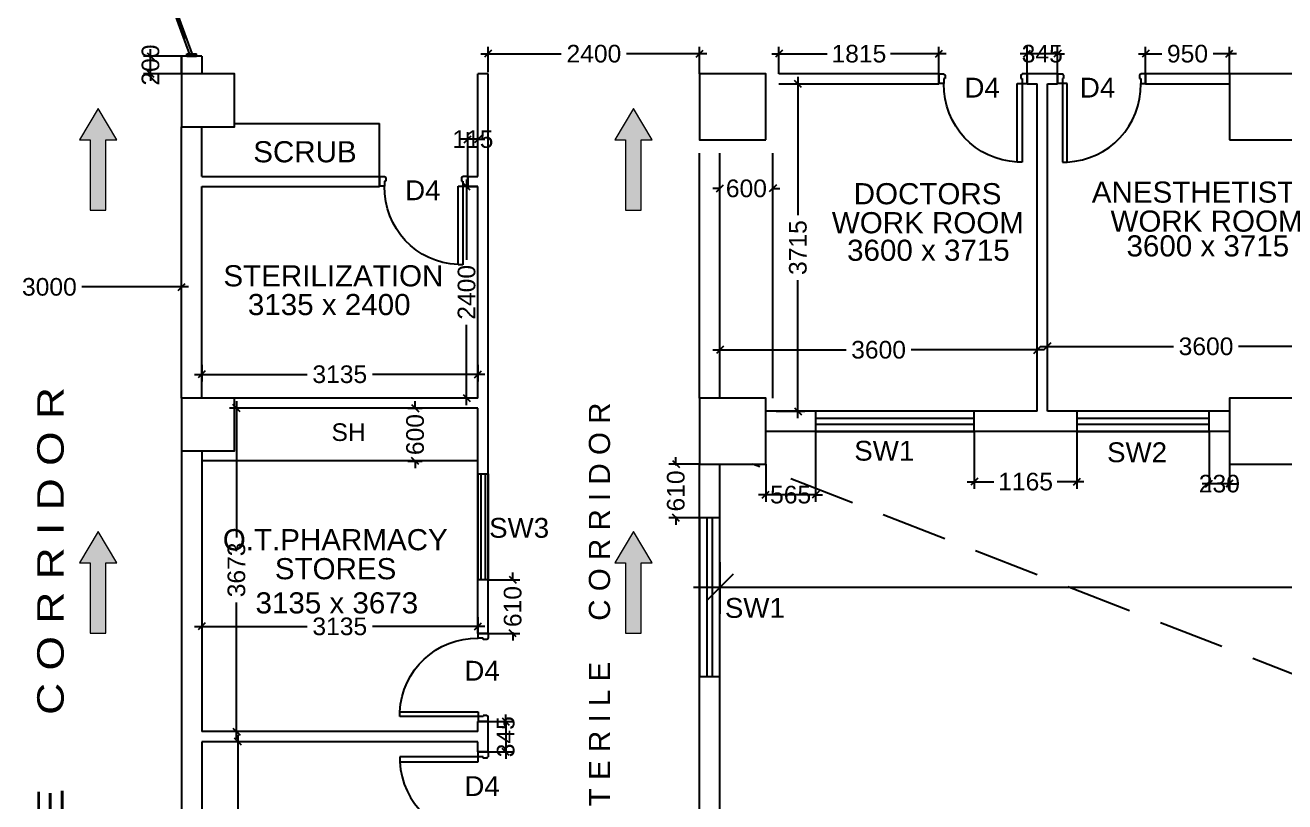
# Model space of a CAD drawing. Extents: x 7897917 to 8423973, y -6487334 to -6173396.
# Drawn here: x 7927140 to 7941431, y -6437623 to -6428806 of the extents above; entities that cross this region are included whole.
import ezdxf
from ezdxf.enums import TextEntityAlignment as Align

# ---------------------------------------------------------------- set-up
doc = ezdxf.new("R2010")
doc.units = 0
doc.header["$LTSCALE"] = 600
doc.header["$MEASUREMENT"] = 0
doc.header["$PDMODE"] = 35
doc.linetypes.add('HIDDEN2', pattern=[0.1875, 0.125, -0.0625])
doc.layers.get('0').update_dxf_attribs({"linetype": 'CONTINUOUS'})
doc.layers.get('Defpoints').update_dxf_attribs({"linetype": 'CONTINUOUS'})
for name, color, linetype in [('DIMEN', 5, 'CONTINUOUS'), ('DOOR', 32, 'CONTINUOUS'), ('Duct', 8, 'CONTINUOUS'), ('Fire Door', 10, 'CONTINUOUS'), ('joinery', 7, 'CONTINUOUS'), ('LA-column', 3, 'CONTINUOUS'), ('Room Dim', 1, 'CONTINUOUS'), ('Shleves', 7, 'CONTINUOUS'), ('TEXT', 6, 'CONTINUOUS'), ('TXT', 6, 'CONTINUOUS'), ('Walls', 7, 'CONTINUOUS'), ('WIN', 151, 'CONTINUOUS'), ('Working Dim', 5, 'CONTINUOUS')]:
    doc.layers.add(name, color=color, linetype=linetype)
doc.styles.add('ari', font='arial.ttf')
doc.styles.add('ARIAL', font='arial.ttf')
doc.styles.get("Standard").update_dxf_attribs({"font": 'romans.shx'})
doc.dimstyles.new('int. dim', dxfattribs={"dimtxt": 450, "dimasz": 80, "dimexe": 80, "dimexo": 0, "dimgap": 70, "dimtad": 0, "dimdec": 0, "dimzin": 12, "dimdsep": 46, "dimtxsty": 'ari', "dimblk": 'OBLIQUE', "dimcen": 2, "dimdle": 80, "dimclrd": 256, "dimclre": 256, "dimclrt": 6, "dimadec": 0, "dimazin": 0, "dimtfac": 1, "dimtdec": 0, "dimtix": 1, "dimtmove": 2, "dimatfit": 3, "dimfxl": 1, "dimtolj": 1, "dimtzin": 0, "dimlwd": -1, "dimlwe": -1, "dimarcsym": 0})
doc.dimstyles.new('STANDARD$0', dxfattribs={"dimscale": 0, "dimtxt": 150, "dimasz": 125, "dimexe": 0.75, "dimexo": 1, "dimgap": 25, "dimtad": 1, "dimdec": 0, "dimdsep": 46, "dimtxsty": 'Standard', "dimblk1": 'DOT', "dimblk2": 'DOT', "dimsah": 1, "dimcen": 2.5, "dimclrd": 1, "dimclre": 1, "dimclrt": 3, "dimadec": 0, "dimazin": 0, "dimtfac": 1, "dimtdec": 0, "dimtmove": 0, "dimatfit": 3, "dimldrblk": 'DOT', "dimfxl": 1, "dimtolj": 1, "dimtzin": 0, "dimarcsym": 0})

# ---------------------------------------------------------------- blocks, each defined once
blk = doc.blocks.new('1000')
at = {"layer": 'DOOR'}
for p, q in [((0, -100), (0, 0)), ((0, 0), (50, 0)), ((50, -100), (0, -100)), ((50, 0), (50, -2)), ((63, -49), (50, -49)), ((50, -49), (50, -100)), ((50, -100), (50, -901)), ((100, -100), (50, -100)), ((63, -13), (61, -13)), ((63, -13), (63, -49)), ((100, -901), (100, -100)), ((837, -13), (837, -49)), ((837, -13), (839, -13)), ((837, -49), (850, -49)), ((850, 0), (850, -2)), ((900, 0), (850, 0)), ((850, -49), (850, -100)), ((850, -100), (900, -100)), ((900, -100), (900, 0)), ((50, -901), (100, -901))]:
    blk.add_line(p, q, dxfattribs=at)
for centre, major_axis, start_param, end_param in [((50, -13), (-7.95, 7.95), 3.926991, 5.497787), ((850, -13), (7.95, 7.95), 0.785398, 2.356194)]:
    blk.add_ellipse(centre, major_axis=major_axis, ratio=1, start_param=start_param, end_param=end_param, dxfattribs=at)
at = {"layer": 'DOOR', "color": 145}
blk.add_ellipse((64, -115), major_axis=(-520, 590), ratio=1, start_param=2.464943, end_param=4.009476, dxfattribs=at)
blk = doc.blocks.new('_Oblique')
at = {"color": 0, "linetype": 'ByBlock', "lineweight": -2}
blk.add_line((-0.5, -0.5), (0.5, 0.5), dxfattribs=at)
blk = doc.blocks.new('*D258')
at = {"layer": 'Defpoints', "color": 0, "transparency": 16777216}
for p in [(7935022, -6434904), (7952240, -6434904), (7935022, -6435187)]:
    blk.add_point(p, dxfattribs=at)
at = {"layer": 'DIMEN', "color": 8, "transparency": 16777216}
for p, q in [((7935022, -6434904), (7935022, -6435487)), ((7952240, -6434904), (7952240, -6435487)), ((7934722, -6435187), (7942526, -6435187)), ((7952540, -6435187), (7944736, -6435187))]:
    blk.add_line(p, q, dxfattribs=at)
at = {"layer": 'DIMEN', "color": 8, "transparency": 16777216, "xscale": 300, "yscale": 300, "zscale": 300, "rotation": 180}
blk.add_blockref('_Oblique', (7935022, -6435187), dxfattribs=at)
at = {"layer": 'DIMEN', "color": 8, "transparency": 16777216, "xscale": 300, "yscale": 300, "zscale": 300}
blk.add_blockref('_Oblique', (7952240, -6435187), dxfattribs=at)
at = {"layer": 'DIMEN', "color": 7, "transparency": 16777216, "insert": (7943631, -6435187), "char_height": 500, "attachment_point": 5, "style": 'ari'}
blk.add_mtext('\\A1;17.22m', dxfattribs=at)
blk = doc.blocks.new('*D525')
at = {"layer": 'Defpoints', "color": 0, "transparency": 16777216}
for p in [(7939852, -6429131), (7939852, -6429359, 13), (7940802, -6429359, 13)]:
    blk.add_point(p, dxfattribs=at)
at = {"layer": 'Working Dim', "transparency": 16777216}
for p, q in [((7939852, -6429359), (7939852, -6429051)), ((7940802, -6429359), (7940802, -6429051)), ((7939772, -6429131), (7940036, -6429131)), ((7940882, -6429131), (7940618, -6429131))]:
    blk.add_line(p, q, dxfattribs=at)
at = {"layer": 'Working Dim', "transparency": 16777216, "xscale": 80, "yscale": 80, "zscale": 80, "rotation": 180}
blk.add_blockref('_Oblique', (7939852, -6429131), dxfattribs=at)
at = {"layer": 'Working Dim', "transparency": 16777216, "xscale": 80, "yscale": 80, "zscale": 80}
blk.add_blockref('_Oblique', (7940802, -6429131), dxfattribs=at)
at = {"layer": 'Working Dim', "color": 6, "transparency": 16777216, "insert": (7940327, -6429131), "char_height": 200, "attachment_point": 5, "style": 'ari'}
blk.add_mtext('\\A1;950', dxfattribs=at)
blk = doc.blocks.new('*D526')
at = {"layer": 'Defpoints', "color": 0, "transparency": 16777216}
for p in [(7938507, -6429131), (7938507, -6429359, 13), (7938852, -6429359, 13)]:
    blk.add_point(p, dxfattribs=at)
at = {"layer": 'Working Dim', "transparency": 16777216}
for p, q in [((7938507, -6429359), (7938507, -6429051)), ((7938852, -6429359), (7938852, -6429051)), ((7938507, -6429131), (7938427, -6429131)), ((7938852, -6429131), (7938507, -6429131)), ((7938852, -6429131), (7938932, -6429131))]:
    blk.add_line(p, q, dxfattribs=at)
at = {"layer": 'Working Dim', "transparency": 16777216, "xscale": 80, "yscale": 80, "zscale": 80}
blk.add_blockref('_Oblique', (7938507, -6429131), dxfattribs=at)
at = {"layer": 'Working Dim', "transparency": 16777216, "xscale": 80, "yscale": 80, "zscale": 80, "rotation": 180}
blk.add_blockref('_Oblique', (7938852, -6429131), dxfattribs=at)
at = {"layer": 'Working Dim', "color": 6, "transparency": 16777216, "insert": (7938679, -6429131), "char_height": 200, "attachment_point": 5, "style": 'ari'}
blk.add_mtext('\\A1;345', dxfattribs=at)
blk = doc.blocks.new('*D527')
at = {"layer": 'Defpoints', "color": 0, "transparency": 16777216}
for p in [(7935692, -6429131), (7935692, -6429359, 2), (7937507, -6429359, 13)]:
    blk.add_point(p, dxfattribs=at)
at = {"layer": 'Working Dim', "transparency": 16777216}
for p, q in [((7935692, -6429359), (7935692, -6429051)), ((7937507, -6429359), (7937507, -6429051)), ((7935612, -6429131), (7936239, -6429131)), ((7937587, -6429131), (7936959, -6429131))]:
    blk.add_line(p, q, dxfattribs=at)
at = {"layer": 'Working Dim', "transparency": 16777216, "xscale": 80, "yscale": 80, "zscale": 80, "rotation": 180}
blk.add_blockref('_Oblique', (7935692, -6429131), dxfattribs=at)
at = {"layer": 'Working Dim', "transparency": 16777216, "xscale": 80, "yscale": 80, "zscale": 80}
blk.add_blockref('_Oblique', (7937507, -6429131), dxfattribs=at)
at = {"layer": 'Working Dim', "color": 6, "transparency": 16777216, "insert": (7936599, -6429131), "char_height": 200, "attachment_point": 5, "style": 'ari'}
blk.add_mtext('\\A1;1815', dxfattribs=at)
blk = doc.blocks.new('*D549')
at = {"layer": 'Defpoints', "color": 0, "transparency": 16777216}
for p in [(7938737, -6432453), (7938737, -6432722, 13), (7942337, -6432722, 13)]:
    blk.add_point(p, dxfattribs=at)
at = {"layer": 'Working Dim', "transparency": 16777216}
for p, q in [((7938737, -6432722), (7938737, -6432373)), ((7942337, -6432722), (7942337, -6432373)), ((7938657, -6432453), (7940169, -6432453)), ((7942417, -6432453), (7940905, -6432453))]:
    blk.add_line(p, q, dxfattribs=at)
at = {"layer": 'Working Dim', "transparency": 16777216, "xscale": 80, "yscale": 80, "zscale": 80, "rotation": 180}
blk.add_blockref('_Oblique', (7938737, -6432453), dxfattribs=at)
at = {"layer": 'Working Dim', "transparency": 16777216, "xscale": 80, "yscale": 80, "zscale": 80}
blk.add_blockref('_Oblique', (7942337, -6432453), dxfattribs=at)
at = {"layer": 'Working Dim', "color": 6, "transparency": 16777216, "insert": (7940537, -6432453), "char_height": 200, "attachment_point": 5, "style": 'ari'}
blk.add_mtext('\\A1;3600', dxfattribs=at)
blk = doc.blocks.new('*D550')
at = {"layer": 'Defpoints', "color": 0, "transparency": 16777216}
for p in [(7935022, -6432492), (7938622, -6432732, 13), (7935022, -6432831, 23)]:
    blk.add_point(p, dxfattribs=at)
at = {"layer": 'Working Dim', "transparency": 16777216}
for p, q in [((7934942, -6432492), (7936453, -6432492)), ((7935022, -6432831), (7935022, -6432412)), ((7938702, -6432492), (7937190, -6432492)), ((7938622, -6432732), (7938622, -6432412))]:
    blk.add_line(p, q, dxfattribs=at)
at = {"layer": 'Working Dim', "transparency": 16777216, "xscale": 80, "yscale": 80, "zscale": 80, "rotation": 180}
blk.add_blockref('_Oblique', (7935022, -6432492), dxfattribs=at)
at = {"layer": 'Working Dim', "transparency": 16777216, "xscale": 80, "yscale": 80, "zscale": 80}
blk.add_blockref('_Oblique', (7938622, -6432492), dxfattribs=at)
at = {"layer": 'Working Dim', "color": 6, "transparency": 16777216, "insert": (7936822, -6432492), "char_height": 200, "attachment_point": 5, "style": 'ari'}
blk.add_mtext('\\A1;3600', dxfattribs=at)
blk = doc.blocks.new('*D551')
at = {"layer": 'Defpoints', "color": 0, "transparency": 16777216}
for p in [(7935751, -6429474, 13), (7935907, -6429474), (7935661, -6433189, 13)]:
    blk.add_point(p, dxfattribs=at)
at = {"layer": 'Working Dim', "transparency": 16777216}
for p, q in [((7935751, -6429474), (7935987, -6429474)), ((7935907, -6429394), (7935907, -6430962)), ((7935907, -6433269), (7935907, -6431701)), ((7935661, -6433189), (7935987, -6433189))]:
    blk.add_line(p, q, dxfattribs=at)
at = {"layer": 'Working Dim', "transparency": 16777216, "xscale": 80, "yscale": 80, "zscale": 80}
for p, rotation in [((7935907, -6429474), 90), ((7935907, -6433189), 270)]:
    blk.add_blockref('_Oblique', p, dxfattribs=dict(at, rotation=rotation))
at = {"layer": 'Working Dim', "color": 6, "transparency": 16777216, "insert": (7935907, -6431331), "char_height": 200, "attachment_point": 5, "rotation": 90, "style": 'ari'}
blk.add_mtext('\\A1;3715', dxfattribs=at)
blk = doc.blocks.new('*D559')
at = {"layer": 'Defpoints', "color": 0, "transparency": 16777216}
for p in [(7925914, -6431778), (7925914, -6432084, -11), (7928914, -6432314, 17)]:
    blk.add_point(p, dxfattribs=at)
at = {"layer": 'Working Dim', "transparency": 16777216}
for p, q in [((7925834, -6431778), (7927046, -6431778)), ((7925914, -6432084), (7925914, -6431698)), ((7928994, -6431778), (7927782, -6431778)), ((7928914, -6432314), (7928914, -6431698))]:
    blk.add_line(p, q, dxfattribs=at)
at = {"layer": 'Working Dim', "transparency": 16777216, "xscale": 80, "yscale": 80, "zscale": 80, "rotation": 180}
blk.add_blockref('_Oblique', (7925914, -6431778), dxfattribs=at)
at = {"layer": 'Working Dim', "transparency": 16777216, "xscale": 80, "yscale": 80, "zscale": 80}
blk.add_blockref('_Oblique', (7928914, -6431778), dxfattribs=at)
at = {"layer": 'Working Dim', "color": 6, "transparency": 16777216, "insert": (7927414, -6431778), "char_height": 200, "attachment_point": 5, "style": 'ari'}
blk.add_mtext('\\A1;3000', dxfattribs=at)
blk = doc.blocks.new('*D625')
at = {"layer": 'Defpoints', "color": 0, "transparency": 16777216}
for p in [(7932391, -6429131), (7932391, -6429341), (7934792, -6429359, 5)]:
    blk.add_point(p, dxfattribs=at)
at = {"layer": 'Working Dim', "transparency": 16777216}
for p, q in [((7932391, -6429341), (7932391, -6429051)), ((7934792, -6429359), (7934792, -6429051)), ((7932311, -6429131), (7933222, -6429131)), ((7934872, -6429131), (7933962, -6429131))]:
    blk.add_line(p, q, dxfattribs=at)
at = {"layer": 'Working Dim', "transparency": 16777216, "xscale": 80, "yscale": 80, "zscale": 80, "rotation": 180}
blk.add_blockref('_Oblique', (7932391, -6429131), dxfattribs=at)
at = {"layer": 'Working Dim', "transparency": 16777216, "xscale": 80, "yscale": 80, "zscale": 80}
blk.add_blockref('_Oblique', (7934792, -6429131), dxfattribs=at)
at = {"layer": 'Working Dim', "color": 6, "transparency": 16777216, "insert": (7933592, -6429131), "char_height": 200, "attachment_point": 5, "style": 'ari'}
blk.add_mtext('\\A1;2400', dxfattribs=at)
blk = doc.blocks.new('*D1016')
at = {"layer": 'Defpoints', "color": 0, "transparency": 16777216}
for p in [(7934792, -6433789, 3), (7934522, -6434399), (7934792, -6434399)]:
    blk.add_point(p, dxfattribs=at)
at = {"layer": 'Working Dim', "transparency": 16777216}
for p, q in [((7934792, -6433789), (7934442, -6433789)), ((7934522, -6433789), (7934522, -6433709)), ((7934522, -6433789), (7934522, -6433803)), ((7934792, -6434399), (7934442, -6434399)), ((7934522, -6434399), (7934522, -6434385)), ((7934522, -6434399), (7934522, -6434479))]:
    blk.add_line(p, q, dxfattribs=at)
at = {"layer": 'Working Dim', "transparency": 16777216, "xscale": 80, "yscale": 80, "zscale": 80}
for p, rotation in [((7934522, -6433789), 270), ((7934522, -6434399), 90)]:
    blk.add_blockref('_Oblique', p, dxfattribs=dict(at, rotation=rotation))
at = {"layer": 'Working Dim', "color": 6, "transparency": 16777216, "insert": (7934522, -6434094), "char_height": 200, "attachment_point": 5, "rotation": 90, "style": 'ari'}
blk.add_mtext('\\A1;610', dxfattribs=at)
blk = doc.blocks.new('*D1018')
at = {"layer": 'Defpoints', "color": 0, "transparency": 16777216}
for p in [(7935022, -6430660), (7935022, -6430670), (7935622, -6430670)]:
    blk.add_point(p, dxfattribs=at)
at = {"layer": 'Working Dim', "transparency": 16777216}
for p, q in [((7935022, -6430660), (7934942, -6430660)), ((7935022, -6430670), (7935022, -6430580)), ((7935022, -6430660), (7935030, -6430660)), ((7935622, -6430660), (7935613, -6430660)), ((7935622, -6430670), (7935622, -6430580)), ((7935622, -6430660), (7935702, -6430660))]:
    blk.add_line(p, q, dxfattribs=at)
at = {"layer": 'Working Dim', "transparency": 16777216, "xscale": 80, "yscale": 80, "zscale": 80}
blk.add_blockref('_Oblique', (7935022, -6430660), dxfattribs=at)
at = {"layer": 'Working Dim', "transparency": 16777216, "xscale": 80, "yscale": 80, "zscale": 80, "rotation": 180}
blk.add_blockref('_Oblique', (7935622, -6430660), dxfattribs=at)
at = {"layer": 'Working Dim', "color": 6, "transparency": 16777216, "insert": (7935322, -6430660), "char_height": 200, "attachment_point": 5, "style": 'ari'}
blk.add_mtext('\\A1;600', dxfattribs=at)
blk = doc.blocks.new('*D1030')
at = {"layer": 'Defpoints', "color": 0, "transparency": 16777216}
for p in [(7940572, -6433419), (7940803, -6433789, 1), (7940572, -6434012)]:
    blk.add_point(p, dxfattribs=at)
at = {"layer": 'Working Dim', "transparency": 16777216}
for p, q in [((7940572, -6433419), (7940572, -6434092)), ((7940803, -6433789), (7940803, -6434092)), ((7940572, -6434012), (7940492, -6434012)), ((7940803, -6434012), (7940572, -6434012)), ((7940803, -6434012), (7940883, -6434012))]:
    blk.add_line(p, q, dxfattribs=at)
at = {"layer": 'Working Dim', "transparency": 16777216, "xscale": 80, "yscale": 80, "zscale": 80}
blk.add_blockref('_Oblique', (7940572, -6434012), dxfattribs=at)
at = {"layer": 'Working Dim', "transparency": 16777216, "xscale": 80, "yscale": 80, "zscale": 80, "rotation": 180}
blk.add_blockref('_Oblique', (7940803, -6434012), dxfattribs=at)
at = {"layer": 'Working Dim', "color": 6, "transparency": 16777216, "insert": (7940688, -6434012), "char_height": 200, "attachment_point": 5, "style": 'ari'}
blk.add_mtext('\\A1;230', dxfattribs=at)
blk = doc.blocks.new('*D1031')
at = {"layer": 'Defpoints', "color": 0, "transparency": 16777216}
for p in [(7937907, -6433419), (7939072, -6433419), (7937907, -6433989)]:
    blk.add_point(p, dxfattribs=at)
at = {"layer": 'Working Dim', "transparency": 16777216}
for p, q in [((7937907, -6433419), (7937907, -6434069)), ((7939072, -6433419), (7939072, -6434069)), ((7937827, -6433989), (7938130, -6433989)), ((7939152, -6433989), (7938849, -6433989))]:
    blk.add_line(p, q, dxfattribs=at)
at = {"layer": 'Working Dim', "transparency": 16777216, "xscale": 80, "yscale": 80, "zscale": 80, "rotation": 180}
blk.add_blockref('_Oblique', (7937907, -6433989), dxfattribs=at)
at = {"layer": 'Working Dim', "transparency": 16777216, "xscale": 80, "yscale": 80, "zscale": 80}
blk.add_blockref('_Oblique', (7939072, -6433989), dxfattribs=at)
at = {"layer": 'Working Dim', "color": 6, "transparency": 16777216, "insert": (7938490, -6433989), "char_height": 200, "attachment_point": 5, "style": 'ari'}
blk.add_mtext('\\A1;1165', dxfattribs=at)
blk = doc.blocks.new('*D1032')
at = {"layer": 'Defpoints', "color": 0, "transparency": 16777216}
for p in [(7936107, -6433419), (7935541, -6433789, 0), (7935541, -6434137)]:
    blk.add_point(p, dxfattribs=at)
at = {"layer": 'Working Dim', "transparency": 16777216}
for p, q in [((7936107, -6433419), (7936107, -6434217)), ((7935541, -6433789), (7935541, -6434217)), ((7935541, -6434137), (7935461, -6434137)), ((7936107, -6434137), (7935541, -6434137)), ((7936107, -6434137), (7936187, -6434137))]:
    blk.add_line(p, q, dxfattribs=at)
at = {"layer": 'Working Dim', "transparency": 16777216, "xscale": 80, "yscale": 80, "zscale": 80}
blk.add_blockref('_Oblique', (7935541, -6434137), dxfattribs=at)
at = {"layer": 'Working Dim', "transparency": 16777216, "xscale": 80, "yscale": 80, "zscale": 80, "rotation": 180}
blk.add_blockref('_Oblique', (7936107, -6434137), dxfattribs=at)
at = {"layer": 'Working Dim', "color": 6, "transparency": 16777216, "insert": (7935824, -6434137), "char_height": 200, "attachment_point": 5, "style": 'ari'}
blk.add_mtext('\\A1;565', dxfattribs=at)
blk = doc.blocks.new('A$C15456D16')
at = {"layer": 'Fire Door'}
for p, q in [((969, -4), (56, 329)), ((969, -4), (56, 329)), ((969, -4), (56, 329)), ((979, 23), (65, 355)), ((979, 23), (65, 355)), ((979, 23), (65, 355)), ((248, 289), (238, 262)), ((248, 289), (238, 262)), ((248, 289), (238, 262)), ((791, 76), (243, 276)), ((791, 76), (243, 276)), ((791, 76), (243, 276)), ((-1000, 56), (-972, 56)), ((-1000, -56), (-1000, 56)), ((-1000, 56), (-972, 56)), ((-1000, -56), (-1000, 56)), ((-1000, 56), (-972, 56)), ((-1000, -56), (-1000, 56)), ((-979, -23), (-969, 4)), ((-979, -23), (-969, 4)), ((-979, -23), (-969, 4)), ((-972, -56), (-972, 56)), ((-972, -56), (-972, 56)), ((-972, -56), (-972, 56)), ((-969, 4), (-56, -329)), ((-969, 4), (-56, -329)), ((-969, 4), (-56, -329)), ((796, 89), (786, 63)), ((796, 89), (786, 63)), ((796, 89), (786, 63)), ((979, 23), (969, -4)), ((979, 23), (969, -4)), ((979, 23), (969, -4)), ((1000, 56), (972, 56)), ((972, -56), (972, 56)), ((1000, 56), (972, 56)), ((972, -56), (972, 56)), ((1000, 56), (972, 56)), ((972, -56), (972, 56)), ((1000, -56), (1000, 56)), ((1000, -56), (1000, 56)), ((1000, -56), (1000, 56)), ((-1000, -56), (-972, -56)), ((-1000, -56), (-972, -56)), ((-1000, -56), (-972, -56)), ((-979, -23), (-65, -355)), ((-979, -23), (-65, -355)), ((-979, -23), (-65, -355)), ((-796, -89), (-786, -63)), ((-796, -89), (-786, -63)), ((-796, -89), (-786, -63)), ((-791, -76), (-243, -276)), ((-791, -76), (-243, -276)), ((-791, -76), (-243, -276)), ((1000, -56), (972, -56)), ((1000, -56), (972, -56)), ((1000, -56), (972, -56)), ((-238, -262), (-248, -289)), ((-238, -262), (-248, -289)), ((-238, -262), (-248, -289))]:
    blk.add_line(p, q, dxfattribs=at)
at = {"layer": 'Fire Door', "extrusion": (0, 0, -1)}
for centre, major_axis, start_param, end_param in [((-1000, 0), (-1000, 0), 2.617886, 3.665084), ((-1000, 0), (-1000, 0), 2.617886, 3.665084), ((-1000, 0), (-1000, 0), 2.617886, 3.665084), ((1000, 0), (1000, 0), 2.618102, 3.665299), ((1000, 0), (1000, 0), 2.618102, 3.665299), ((1000, 0), (1000, 0), 2.618102, 3.665299)]:
    blk.add_ellipse(centre, major_axis=major_axis, ratio=1, start_param=start_param, end_param=end_param, dxfattribs=at)
blk = doc.blocks.new('*D1533')
at = {"layer": 'Defpoints', "color": 0, "transparency": 16777216}
for p in [(7929142, -6435526, 13), (7932276, -6435526, 13), (7932276, -6435632)]:
    blk.add_point(p, dxfattribs=at)
at = {"layer": 'Working Dim', "transparency": 16777216}
for p, q in [((7929062, -6435632), (7930340, -6435632)), ((7929142, -6435526), (7929142, -6435712)), ((7932356, -6435632), (7931079, -6435632)), ((7932276, -6435526), (7932276, -6435712))]:
    blk.add_line(p, q, dxfattribs=at)
at = {"layer": 'Working Dim', "transparency": 16777216, "xscale": 80, "yscale": 80, "zscale": 80, "rotation": 180}
blk.add_blockref('_Oblique', (7929142, -6435632), dxfattribs=at)
at = {"layer": 'Working Dim', "transparency": 16777216, "xscale": 80, "yscale": 80, "zscale": 80}
blk.add_blockref('_Oblique', (7932276, -6435632), dxfattribs=at)
at = {"layer": 'Working Dim', "color": 6, "transparency": 16777216, "insert": (7930709, -6435632), "char_height": 200, "attachment_point": 5, "style": 'ari'}
blk.add_mtext('\\A1;3135', dxfattribs=at)
blk = doc.blocks.new('*D1534')
at = {"layer": 'Defpoints', "color": 0, "transparency": 16777216}
for p in [(7929554, -6436941), (7929629, -6436941, 13), (7929629, -6440462, 13)]:
    blk.add_point(p, dxfattribs=at)
at = {"layer": 'Working Dim', "transparency": 16777216}
for p, q in [((7929629, -6436941), (7929474, -6436941)), ((7929554, -6436861), (7929554, -6438333)), ((7929554, -6440542), (7929554, -6439070)), ((7929629, -6440462), (7929474, -6440462))]:
    blk.add_line(p, q, dxfattribs=at)
at = {"layer": 'Working Dim', "transparency": 16777216, "xscale": 80, "yscale": 80, "zscale": 80}
for p, rotation in [((7929554, -6436941), 90), ((7929554, -6440462), 270)]:
    blk.add_blockref('_Oblique', p, dxfattribs=dict(at, rotation=rotation))
at = {"layer": 'Working Dim', "color": 6, "transparency": 16777216, "insert": (7929554, -6438702), "char_height": 200, "attachment_point": 5, "rotation": 90, "style": 'ari'}
blk.add_mtext('\\A1;3520', dxfattribs=at)
blk = doc.blocks.new('*D1537')
at = {"layer": 'Defpoints', "color": 0, "transparency": 16777216}
for p in [(7929537, -6433154), (7929886, -6433154, 13), (7929886, -6436826, 13)]:
    blk.add_point(p, dxfattribs=at)
at = {"layer": 'Working Dim', "transparency": 16777216}
for p, q in [((7929537, -6433074), (7929537, -6434621)), ((7929886, -6433154), (7929457, -6433154)), ((7929537, -6436906), (7929537, -6435359)), ((7929886, -6436826), (7929457, -6436826))]:
    blk.add_line(p, q, dxfattribs=at)
at = {"layer": 'Working Dim', "transparency": 16777216, "xscale": 80, "yscale": 80, "zscale": 80}
for p, rotation in [((7929537, -6433154), 90), ((7929537, -6436826), 270)]:
    blk.add_blockref('_Oblique', p, dxfattribs=dict(at, rotation=rotation))
at = {"layer": 'Working Dim', "color": 6, "transparency": 16777216, "insert": (7929537, -6434990), "char_height": 200, "attachment_point": 5, "rotation": 90, "style": 'ari'}
blk.add_mtext('\\A1;3673', dxfattribs=at)
blk = doc.blocks.new('*D1538')
at = {"layer": 'Defpoints', "color": 0, "transparency": 16777216}
for p in [(7932391, -6436711, 13), (7932391, -6437056, 13), (7932592, -6437056)]:
    blk.add_point(p, dxfattribs=at)
at = {"layer": 'Working Dim', "transparency": 16777216}
for p, q in [((7932592, -6436711), (7932592, -6436631)), ((7932391, -6436711), (7932672, -6436711)), ((7932592, -6436711), (7932592, -6437056)), ((7932391, -6437056), (7932672, -6437056)), ((7932592, -6437056), (7932592, -6437136))]:
    blk.add_line(p, q, dxfattribs=at)
at = {"layer": 'Working Dim', "transparency": 16777216, "xscale": 80, "yscale": 80, "zscale": 80}
for p, rotation in [((7932592, -6436711), 270), ((7932592, -6437056), 90)]:
    blk.add_blockref('_Oblique', p, dxfattribs=dict(at, rotation=rotation))
at = {"layer": 'Working Dim', "color": 6, "transparency": 16777216, "insert": (7932592, -6436884), "char_height": 200, "attachment_point": 5, "rotation": 90, "style": 'ari'}
blk.add_mtext('\\A1;345', dxfattribs=at)
blk = doc.blocks.new('*D1542')
at = {"layer": 'Defpoints', "color": 0, "transparency": 16777216}
for p in [(7931482, -6433154), (7931482, -6433754), (7931564, -6433754)]:
    blk.add_point(p, dxfattribs=at)
at = {"layer": 'Working Dim', "transparency": 16777216}
for p, q in [((7931564, -6433154), (7931564, -6433074)), ((7931482, -6433154), (7931644, -6433154)), ((7931564, -6433154), (7931564, -6433163)), ((7931482, -6433754), (7931644, -6433754)), ((7931564, -6433754), (7931564, -6433745)), ((7931564, -6433754), (7931564, -6433834))]:
    blk.add_line(p, q, dxfattribs=at)
at = {"layer": 'Working Dim', "transparency": 16777216, "xscale": 80, "yscale": 80, "zscale": 80}
for p, rotation in [((7931564, -6433154), 270), ((7931564, -6433754), 90)]:
    blk.add_blockref('_Oblique', p, dxfattribs=dict(at, rotation=rotation))
at = {"layer": 'Working Dim', "color": 6, "transparency": 16777216, "insert": (7931564, -6433454), "char_height": 200, "attachment_point": 5, "rotation": 90, "style": 'ari'}
blk.add_mtext('\\A1;600', dxfattribs=at)
blk = doc.blocks.new('*D1543')
at = {"layer": 'Defpoints', "color": 0, "transparency": 16777216}
for p in [(7929142, -6432663, 13), (7932276, -6432663, 13), (7932276, -6432770)]:
    blk.add_point(p, dxfattribs=at)
at = {"layer": 'Working Dim', "transparency": 16777216}
for p, q in [((7929062, -6432770), (7930340, -6432770)), ((7929142, -6432663), (7929142, -6432850)), ((7932356, -6432770), (7931079, -6432770)), ((7932276, -6432663), (7932276, -6432850))]:
    blk.add_line(p, q, dxfattribs=at)
at = {"layer": 'Working Dim', "transparency": 16777216, "xscale": 80, "yscale": 80, "zscale": 80, "rotation": 180}
blk.add_blockref('_Oblique', (7929142, -6432770), dxfattribs=at)
at = {"layer": 'Working Dim', "transparency": 16777216, "xscale": 80, "yscale": 80, "zscale": 80}
blk.add_blockref('_Oblique', (7932276, -6432770), dxfattribs=at)
at = {"layer": 'Working Dim', "color": 6, "transparency": 16777216, "insert": (7930709, -6432770), "char_height": 200, "attachment_point": 5, "style": 'ari'}
blk.add_mtext('\\A1;3135', dxfattribs=at)
blk = doc.blocks.new('*D1544')
at = {"layer": 'Defpoints', "color": 0, "transparency": 16777216}
for p in [(7932148, -6430639), (7932276, -6430639), (7932276, -6433039)]:
    blk.add_point(p, dxfattribs=at)
at = {"layer": 'Working Dim', "transparency": 16777216}
for p, q in [((7932276, -6430639), (7932068, -6430639)), ((7932148, -6430559), (7932148, -6431469)), ((7932148, -6433119), (7932148, -6432209)), ((7932276, -6433039), (7932068, -6433039))]:
    blk.add_line(p, q, dxfattribs=at)
at = {"layer": 'Working Dim', "transparency": 16777216, "xscale": 80, "yscale": 80, "zscale": 80}
for p, rotation in [((7932148, -6430639), 90), ((7932148, -6433039), 270)]:
    blk.add_blockref('_Oblique', p, dxfattribs=dict(at, rotation=rotation))
at = {"layer": 'Working Dim', "color": 6, "transparency": 16777216, "insert": (7932148, -6431839), "char_height": 200, "attachment_point": 5, "rotation": 90, "style": 'ari'}
blk.add_mtext('\\A1;2400', dxfattribs=at)
blk = doc.blocks.new('*D1630')
at = {"layer": 'Defpoints', "color": 0, "transparency": 16777216}
for p in [(7932391, -6435101), (7932671, -6435101), (7932391, -6435711)]:
    blk.add_point(p, dxfattribs=at)
at = {"layer": 'Working Dim', "transparency": 16777216}
for p, q in [((7932671, -6435101), (7932671, -6435021)), ((7932391, -6435101), (7932751, -6435101)), ((7932671, -6435101), (7932671, -6435115)), ((7932391, -6435711), (7932751, -6435711)), ((7932671, -6435711), (7932671, -6435697)), ((7932671, -6435711), (7932671, -6435791))]:
    blk.add_line(p, q, dxfattribs=at)
at = {"layer": 'Working Dim', "transparency": 16777216, "xscale": 80, "yscale": 80, "zscale": 80}
for p, rotation in [((7932671, -6435101), 270), ((7932671, -6435711), 90)]:
    blk.add_blockref('_Oblique', p, dxfattribs=dict(at, rotation=rotation))
at = {"layer": 'Working Dim', "color": 6, "transparency": 16777216, "insert": (7932671, -6435406), "char_height": 200, "attachment_point": 5, "rotation": 90, "style": 'ari'}
blk.add_mtext('\\A1;610', dxfattribs=at)
blk = doc.blocks.new('*D1631')
at = {"layer": 'Defpoints', "color": 0, "transparency": 16777216}
for p in [(7932161, -6430101), (7932161, -6430524), (7932276, -6430524)]:
    blk.add_point(p, dxfattribs=at)
at = {"layer": 'Working Dim', "transparency": 16777216}
for p, q in [((7932161, -6430524), (7932161, -6430021)), ((7932276, -6430524), (7932276, -6430021)), ((7932161, -6430101), (7932081, -6430101)), ((7932276, -6430101), (7932161, -6430101)), ((7932276, -6430101), (7932356, -6430101))]:
    blk.add_line(p, q, dxfattribs=at)
at = {"layer": 'Working Dim', "transparency": 16777216, "xscale": 80, "yscale": 80, "zscale": 80}
blk.add_blockref('_Oblique', (7932161, -6430101), dxfattribs=at)
at = {"layer": 'Working Dim', "transparency": 16777216, "xscale": 80, "yscale": 80, "zscale": 80, "rotation": 180}
blk.add_blockref('_Oblique', (7932276, -6430101), dxfattribs=at)
at = {"layer": 'Working Dim', "color": 6, "transparency": 16777216, "insert": (7932219, -6430101), "char_height": 200, "attachment_point": 5, "style": 'ari'}
blk.add_mtext('\\A1;115', dxfattribs=at)
blk = doc.blocks.new('*D1648')
at = {"layer": 'Defpoints', "color": 0, "transparency": 16777216}
for p in [(7928562, -6429159), (7928914, -6429159), (7928914, -6429359)]:
    blk.add_point(p, dxfattribs=at)
at = {"layer": 'Working Dim', "transparency": 16777216}
for p, q in [((7928562, -6429159), (7928562, -6429079)), ((7928914, -6429159), (7928482, -6429159)), ((7928562, -6429359), (7928562, -6429159)), ((7928914, -6429359), (7928482, -6429359)), ((7928562, -6429359), (7928562, -6429439))]:
    blk.add_line(p, q, dxfattribs=at)
at = {"layer": 'Working Dim', "transparency": 16777216, "xscale": 80, "yscale": 80, "zscale": 80}
for p, rotation in [((7928562, -6429159), 270), ((7928562, -6429359), 90)]:
    blk.add_blockref('_Oblique', p, dxfattribs=dict(at, rotation=rotation))
at = {"layer": 'Working Dim', "color": 6, "transparency": 16777216, "insert": (7928562, -6429259), "char_height": 200, "attachment_point": 5, "rotation": 90, "style": 'ari'}
blk.add_mtext('\\A1;200', dxfattribs=at)
blk = doc.blocks.new('A$C279266B1')
at = {"lineweight": 0}
h = blk.add_hatch(color=3, dxfattribs=at)
h.set_gradient(color1=(55, 181, 38), color2=(106, 220, 91), rotation=90, one_color=1, tint=0.61, name='CYLINDER')
h.paths.add_polyline_path([(0, -88), (-798, -88), (-798, -211), (-1152, 0), (-798, 211), (-798, 88), (0, 88)])
at = {"color": 7, "lineweight": 0, "flags": 128}
blk.add_lwpolyline([(0, -88), (-798, -88), (-798, -211), (-1152, 0), (-798, 211), (-798, 88), (0, 88), (0, -88)], dxfattribs=at)

msp = doc.modelspace()

# ---------------------------------------------------------------- linework, layer by layer
at = {"layer": 'Duct', "color": 8, "linetype": 'HIDDEN2', "ltscale": 10}
msp.add_line((7952251.049, -6440348.761), (7935391.635, -6433788.708), dxfattribs=at)
at = {"layer": 'LA-column', "color": 2, "flags": 128}
for points in [[(7928913.907, -6429958.752), (7929513.907, -6429958.752), (7929513.907, -6429358.752), (7928913.907, -6429358.752)], [(7928913.866, -6433638.752), (7929513.866, -6433638.752), (7929513.866, -6433038.752), (7928913.866, -6433038.752)]]:
    msp.add_lwpolyline(points, close=True, dxfattribs=at)
for points, elevation in [([(7935541.545, -6430108.84), (7935541.545, -6429358.84), (7934791.545, -6429358.84), (7934791.545, -6430108.84)], 2.092), ([(7940802.046, -6430108.803), (7941552.046, -6430108.803), (7941552.046, -6429358.803), (7940802.046, -6429358.803)], 5.131), ([(7934791.455, -6433788.663), (7935541.455, -6433788.663), (7935541.455, -6433038.663), (7934791.455, -6433038.663)], -0.329), ([(7940802.046, -6433788.752), (7941552.046, -6433788.752), (7941552.046, -6433038.752), (7940802.046, -6433038.752)], 2.519)]:
    msp.add_lwpolyline(points, close=True, dxfattribs=dict(at, elevation=elevation))
at = {"layer": 'Walls', "linetype": 'Continuous'}
for p, q in [((7928913.906, -6429158.926), (7928913.906, -6429358.882)), ((7929143.916, -6429158.926), (7928913.906, -6429158.926)), ((7928913.952, -6429358.752), (7928913.952, -6429158.926)), ((7929143.916, -6429158.926), (7929143.917, -6429358.882)), ((7932276.453, -6430523.926), (7932276.453, -6429358.752)), ((7932391.453, -6429358.752), (7932276.453, -6429358.752)), ((7932391.453, -6435711.34), (7932391.453, -6429358.752)), ((7937506.891, -6429358.888), (7935691.545, -6429358.888)), ((7937506.891, -6429358.888), (7937506.891, -6429473.889)), ((7938851.638, -6429358.889), (7938506.996, -6429358.888)), ((7938506.996, -6429358.888), (7938506.996, -6429473.889)), ((7938851.638, -6429358.889), (7938851.638, -6429473.889)), ((7940802.138, -6429358.889), (7939851.743, -6429358.889)), ((7939851.743, -6429358.889), (7939851.743, -6429473.889)), ((7935691.545, -6429473.889), (7937506.891, -6429473.889)), ((7938506.996, -6429473.889), (7938621.817, -6429473.889)), ((7938621.817, -6433188.888), (7938621.817, -6429473.889)), ((7938736.817, -6433188.888), (7938736.817, -6429473.889)), ((7938736.817, -6429473.889), (7938851.638, -6429473.889)), ((7939851.743, -6429473.889), (7940802.138, -6429473.889)), ((7929513.907, -6429923.926), (7931161.348, -6429923.926)), ((7931161.069, -6430523.925), (7931161.069, -6429923.926)), ((7928913.949, -6433038.752), (7928913.951, -6429958.752)), ((7929143.949, -6430523.926), (7929143.949, -6429958.752)), ((7934791.635, -6433038.822), (7934791.635, -6430258.812)), ((7935021.635, -6433038.822), (7935021.635, -6430258.812)), ((7929143.949, -6430523.926), (7931161.348, -6430523.926)), ((7929143.949, -6433038.752), (7929143.949, -6430638.926)), ((7929143.949, -6430638.926), (7931161.348, -6430638.926)), ((7931161.348, -6430523.926), (7931161.348, -6430638.926)), ((7932161.453, -6430523.926), (7932276.453, -6430523.926)), ((7932161.453, -6430523.926), (7932161.453, -6430638.926)), ((7932161.453, -6430638.926), (7932276.453, -6430638.926)), ((7932276.453, -6433038.752), (7932276.453, -6430638.926)), ((7932276.453, -6433038.752), (7929513.866, -6433038.752)), ((7932276.453, -6433153.752), (7929513.866, -6433153.752)), ((7932276.453, -6435711.34), (7932276.453, -6433153.752)), ((7938621.817, -6433188.775), (7935541.455, -6433188.775, 2.4)), ((7940803.222, -6433188.775), (7938736.817, -6433188.775)), ((7940803.222, -6433418.775), (7935541.455, -6433418.775, 2.35)), ((7928913.943, -6433638.752, 2.312), (7928913.948, -6440128.916, 1.031)), ((7929143.943, -6433638.752), (7929143.945, -6436826.266)), ((7932276.453, -6433753.752), (7929143.943, -6433753.752)), ((7934791.498, -6439828.875), (7934791.632, -6433788.663)), ((7935021.635, -6439828.875), (7935021.635, -6433788.663)), ((7932391.453, -6435711.34), (7932276.453, -6435711.34)), ((7932276.453, -6436826.266), (7932276.453, -6436711.445)), ((7932391.453, -6436711.445), (7932276.453, -6436711.445)), ((7932391.453, -6437056.087), (7932391.453, -6436711.445)), ((7932276.453, -6436826.266), (7929143.944, -6436826.266)), ((7932276.453, -6436941.266), (7929143.944, -6436941.266)), ((7929143.945, -6436941.266), (7929143.946, -6439978.752, 0.982)), ((7932276.453, -6437056.087), (7932276.453, -6436941.266)), ((7932391.453, -6437056.087), (7932276.453, -6437056.087))]:
    msp.add_line(p, q, dxfattribs=at)
at = {"layer": 'Walls', "color": 6, "linetype": 'Continuous'}
msp.add_line((7935621.635, -6433038.822), (7935621.635, -6430258.812), dxfattribs=at)
at = {"layer": 'WIN', "linetype": 'Continuous'}
for p, q in [((7932276.453, -6433900.766), (7932391.453, -6433900.766)), ((7932276.453, -6435100.766), (7932391.453, -6435100.766))]:
    msp.add_line(p, q, dxfattribs=at)
for points in [[(7936107.078, -6433418.775), (7937907.078, -6433418.775), (7937907.078, -6433188.775), (7936107.078, -6433188.775)], [(7939071.956, -6433418.775), (7940571.956, -6433418.775), (7940571.956, -6433188.775), (7939071.956, -6433188.775)], [(7936107.078, -6433335.992), (7937907.078, -6433335.992), (7937907.078, -6433271.558), (7936107.078, -6433271.558)], [(7939071.956, -6433335.991), (7940571.956, -6433335.991), (7940571.956, -6433271.558), (7939071.956, -6433271.558)], [(7935021.635, -6436199.16), (7935021.635, -6434399.16), (7934791.635, -6434399.16), (7934791.635, -6436199.16)], [(7934938.852, -6436199.16), (7934938.852, -6434399.16), (7934874.419, -6434399.16), (7934874.419, -6436199.16)]]:
    msp.add_lwpolyline(points, close=True, dxfattribs=at)
for points in [[(7932276.453, -6433900.766), (7932276.453, -6435100.766)], [(7932308.669, -6433900.766), (7932308.67, -6435100.766)], [(7932359.237, -6433900.766), (7932359.237, -6435100.766)], [(7932391.453, -6433900.766), (7932391.453, -6435100.766)]]:
    msp.add_lwpolyline(points, dxfattribs=at)

# ---------------------------------------------------------------- block references
at = {"layer": 'DOOR', "linetype": 'Continuous', "zscale": 1.111537974327832}
for p, xscale, yscale, rotation in [((7938506.996, -6429358.797), -1.111537974327832, 1.111537974327803, 359.9999867502544), ((7938851.638, -6429358.797), 1.111537974327832, 1.111537974327832, 1.324974561192673e-05), ((7932161.453, -6430523.926), -1.111537974327832, 1.111537974327803, 359.9999867502544), ((7932391.453, -6436711.167), -1.111537974327832, 1.111537974327803, 269.9999867502544), ((7932391.453, -6437055.808), 1.111537974327832, 1.111537974327832, 270.0000132497456)]:
    msp.add_blockref('1000', p, dxfattribs=dict(at, xscale=xscale, yscale=yscale, rotation=rotation))
at = {"layer": 'Fire Door', "color": 3, "lineweight": 0, "xscale": -1, "rotation": 270}
msp.add_blockref('A$C15456D16', (7929028.906, -6428158.926), dxfattribs=at)
at = {"layer": 'Room Dim', "color": 3, "lineweight": 0, "xscale": -1, "rotation": 90}
for p in [(7927966.702, -6430905.019), (7934040.436, -6430905.019), (7927966.702, -6435707.123), (7934040.436, -6435707.123)]:
    msp.add_blockref('A$C279266B1', p, dxfattribs=at)

# ---------------------------------------------------------------- texts
at = {"layer": 'joinery', "style": 'ari'}
for p in [(7937796.21, -6429627.876, -0.6), (7939105.91, -6429627.876, -0.6), (7931450.667, -6430793.004, 5.135), (7932122.374, -6436247.115, -64.554), (7932122.374, -6437556.815, -64.554)]:
    msp.add_text('D4', height=225, dxfattribs=at).set_placement(p)
for s, p in [('SW1', (7936886.59, -6433749.855)), ('SW2', (7939754.711, -6433767.136)), ('SW3', (7932743.642, -6434625.113)), ('SW1', (7935418.394, -6435534.041))]:
    msp.add_text(s, height=225, dxfattribs=at).set_placement(p, align=Align.CENTER)
at = {"layer": 'Room Dim', "style": 'ARIAL'}
for s, p in [('3600 x 3715', (7940557.424, -6431431.576)), ('3600 x 3715', (7937387.483, -6431481.435)), ('3135 x 2400', (7930588.985, -6432097.599)), ('3135 x 3673', (7930675.621, -6435484.131))]:
    msp.add_text(s, height=240, dxfattribs=at).set_placement(p, align=Align.CENTER)
at = {"layer": 'Shleves', "color": 10, "style": 'ARIAL'}
msp.add_text('SH', height=200, dxfattribs=at).set_placement((7930615.124, -6433526.295))
at = {"layer": 'TEXT', "color": 7, "style": 'ARIAL'}
for s, p in [('SCRUB', (7930314.001, -6430363.206, -10.867)), ('DOCTORS', (7937377.947, -6430839.398)), ("ANESTHETIST'S", (7940539.527, -6430821.213)), ('WORK ROOM', (7937381.512, -6431168.682)), ('WORK ROOM', (7940543.092, -6431150.496)), ('STERILIZATION', (7930636.306, -6431771.38)), ('O.T.PHARMACY', (7930657.724, -6434766.941)), ('STORES', (7930661.288, -6435096.225))]:
    msp.add_text(s, height=240, dxfattribs=at).set_placement(p, align=Align.CENTER)
at = {"layer": 'TXT', "color": 7, "style": 'ARIAL', "width": 1.2}
msp.add_text('3.00 M      W I D E      C O R R I D O R', height=300.52174, rotation=90, dxfattribs=at).set_placement((7927576.594, -6437252.365), align=Align.CENTER)
at = {"layer": 'TXT', "color": 7, "style": 'ARIAL'}
msp.add_text('2.40 M      W I D E    S T E R I L E     C O R R I D O R', height=240, rotation=90, dxfattribs=at).set_placement((7933774.843, -6437095.314), align=Align.CENTER)

# ---------------------------------------------------------------- dimensions: what is measured, and where the dimension line sits
at = {"layer": 'DIMEN'}
dim = msp.add_linear_dim(base=(7935021.635, -6435186.707), p1=(7952240.137, -6434904.414), p2=(7935021.635, -6434904.414), angle=180, dimstyle='STANDARD$0', override={"dimscale": 1, "dimtxt": 500, "dimasz": 300, "dimexe": 300, "dimexo": 0, "dimgap": 1, "dimtad": 0, "dimdec": 2, "dimlfac": 0.001, "dimzin": 0, "dimpost": 'm', "dimtxsty": 'ari', "dimblk1": 'Oblique', "dimblk2": 'Oblique', "dimcen": 0, "dimdle": 300, "dimclrd": 8, "dimclre": 8, "dimclrt": 7, "dimadec": 2, "dimtdec": 2, "dimtmove": 2, "dimfxl": 0.75, "dimfrac": 1, "dimlwd": 65535, "dimlwe": 65535}, dxfattribs=at)
dim.commit()
dim.dimension.update_dxf_attribs({"geometry": '*D258', "text_midpoint": (7943630.886, -6435186.707)})
at = {"layer": 'Working Dim'}
for base, p1, p2, angle, override, picture, middle in [((7928562.157, -6429158.926), (7928913.906, -6429358.882), (7928913.906, -6429158.926), 90, {"dimtxt": 200, "dimarcsym": 1}, '*D1648', (7928562.157, -6429258.904)), ((7932391.453, -6429131.143), (7934791.635, -6429358.812, 5.131), (7932391.453, -6429341.069), 180, {"dimtxt": 200}, '*D625', (7933591.544, -6429131.143)), ((7935691.545, -6429131.143), (7937506.891, -6429358.888, 13.302), (7935691.545, -6429358.888, 2.283), 180, {"dimtxt": 200}, '*D527', (7936599.218, -6429131.143)), ((7938506.996, -6429131.143), (7938851.638, -6429358.889, 13.302), (7938506.996, -6429358.888, 13.302), 180, {"dimtxt": 200}, '*D526', (7938679.317, -6429131.143)), ((7939851.743, -6429131.143), (7940802.138, -6429358.889, 13.302), (7939851.743, -6429358.889, 13.302), 180, {"dimtxt": 200}, '*D525', (7940326.941, -6429131.143)), ((7935906.521, -6429473.889), (7935660.811, -6433188.775, 13.302), (7935750.531, -6429473.889, 13.302), 90, {"dimtxt": 200}, '*D551', (7935906.521, -6431331.332)), ((7932161.453, -6430101.387), (7932276.453, -6430523.926), (7932161.453, -6430523.926), 180, {"dimtxt": 200, "dimarcsym": 1}, '*D1631', (7932218.953, -6430101.387)), ((7932148.083, -6430638.926), (7932276.453, -6433038.752), (7932276.453, -6430638.926), 90, {"dimtxt": 200}, '*D1544', (7932148.083, -6431838.839)), ((7935021.635, -6430659.614), (7935621.635, -6430669.922), (7935021.635, -6430669.922), 180, {"dimtxt": 200, "dimarcsym": 1}, '*D1018', (7935321.635, -6430659.614)), ((7925914.023, -6431777.62), (7928914.005, -6432314.031, 16.738), (7925914.023, -6432084.035, -11.269), 180, {"dimtxt": 200}, '*D559', (7927414.014, -6431777.62)), ((7935021.635, -6432492.45), (7938621.817, -6432731.806, 13.302), (7935021.635, -6432831.336, 22.721), 180, {"dimtxt": 200}, '*D550', (7936821.726, -6432492.45)), ((7938736.817, -6432452.724), (7942337.138, -6432721.818, 13.302), (7938736.817, -6432721.818, 13.302), 180, {"dimtxt": 200}, '*D549', (7940536.978, -6432452.724)), ((7929536.89, -6433153.752), (7929886.079, -6436826.266, 13.302), (7929886.079, -6433153.752, 13.302), 90, {"dimtxt": 200}, '*D1537', (7929536.89, -6434990.009)), ((7931563.827, -6433753.752), (7931481.635, -6433153.752), (7931481.635, -6433753.752), 90, {"dimtxt": 200, "dimarcsym": 1}, '*D1542', (7931563.827, -6433453.752)), ((7937907.078, -6433988.859), (7939071.956, -6433418.775), (7937907.078, -6433418.775), 180, {"dimtxt": 200, "dimarcsym": 1}, '*D1031', (7938489.517, -6433988.859)), ((7934522.469, -6434399.16), (7934791.545, -6433788.663, 3.027), (7934791.545, -6434399.16), 90, {"dimtxt": 200, "dimarcsym": 1}, '*D1016', (7934522.469, -6434093.912)), ((7932671.049, -6435100.766), (7932391.453, -6435710.783), (7932391.453, -6435100.766), 90, {"dimtxt": 200, "dimarcsym": 1}, '*D1630', (7932671.049, -6435405.774)), ((7932592.056, -6437056.087), (7932391.453, -6436711.445, 13.302), (7932391.453, -6437056.087, 13.302), 90, {"dimtxt": 200}, '*D1538', (7932592.056, -6436883.766)), ((7929554.488, -6436941.266), (7929629.41, -6440461.752, 13.302), (7929629.41, -6436941.266, 13.302), 90, {"dimtxt": 200}, '*D1534', (7929554.488, -6438701.509))]:
    dim = msp.add_linear_dim(base=base, p1=p1, p2=p2, angle=angle, dimstyle='int. dim', override=override, dxfattribs=at)
    dim.commit()
    dim.dimension.update_dxf_attribs({"geometry": picture, "text_midpoint": middle})
for base, p1, p2, picture, middle in [((7932276.453, -6432769.54), (7929141.95, -6432663.104, 13.302), (7932276.453, -6432663.104, 13.302), '*D1543', (7930709.201, -6432769.54)), ((7932276.453, -6435632.031), (7929141.95, -6435525.595, 13.302), (7932276.453, -6435525.595, 13.302), '*D1533', (7930709.201, -6435632.031))]:
    dim = msp.add_linear_dim(base=base, p1=p1, p2=p2, dimstyle='int. dim', override={"dimtxt": 200}, dxfattribs=at)
    dim.commit()
    dim.dimension.update_dxf_attribs({"geometry": picture, "text_midpoint": middle})
for base, p1, p2, text, picture, middle in [((7935541.455, -6434136.823), (7936107.078, -6433418.775), (7935541.455, -6433788.663, -0.329), '565', '*D1032', (7935824.266, -6434136.823)), ((7940571.956, -6434012.354), (7940803.223, -6433788.816, 1.031), (7940571.956, -6433418.775), '230', '*D1030', (7940687.59, -6434012.354))]:
    dim = msp.add_linear_dim(base=base, p1=p1, p2=p2, angle=180, text=text, dimstyle='int. dim', override={"dimtxt": 200, "dimarcsym": 1}, dxfattribs=at)
    dim.commit()
    dim.dimension.update_dxf_attribs({"geometry": picture, "text_midpoint": middle})

doc.saveas('drawing.dxf')
